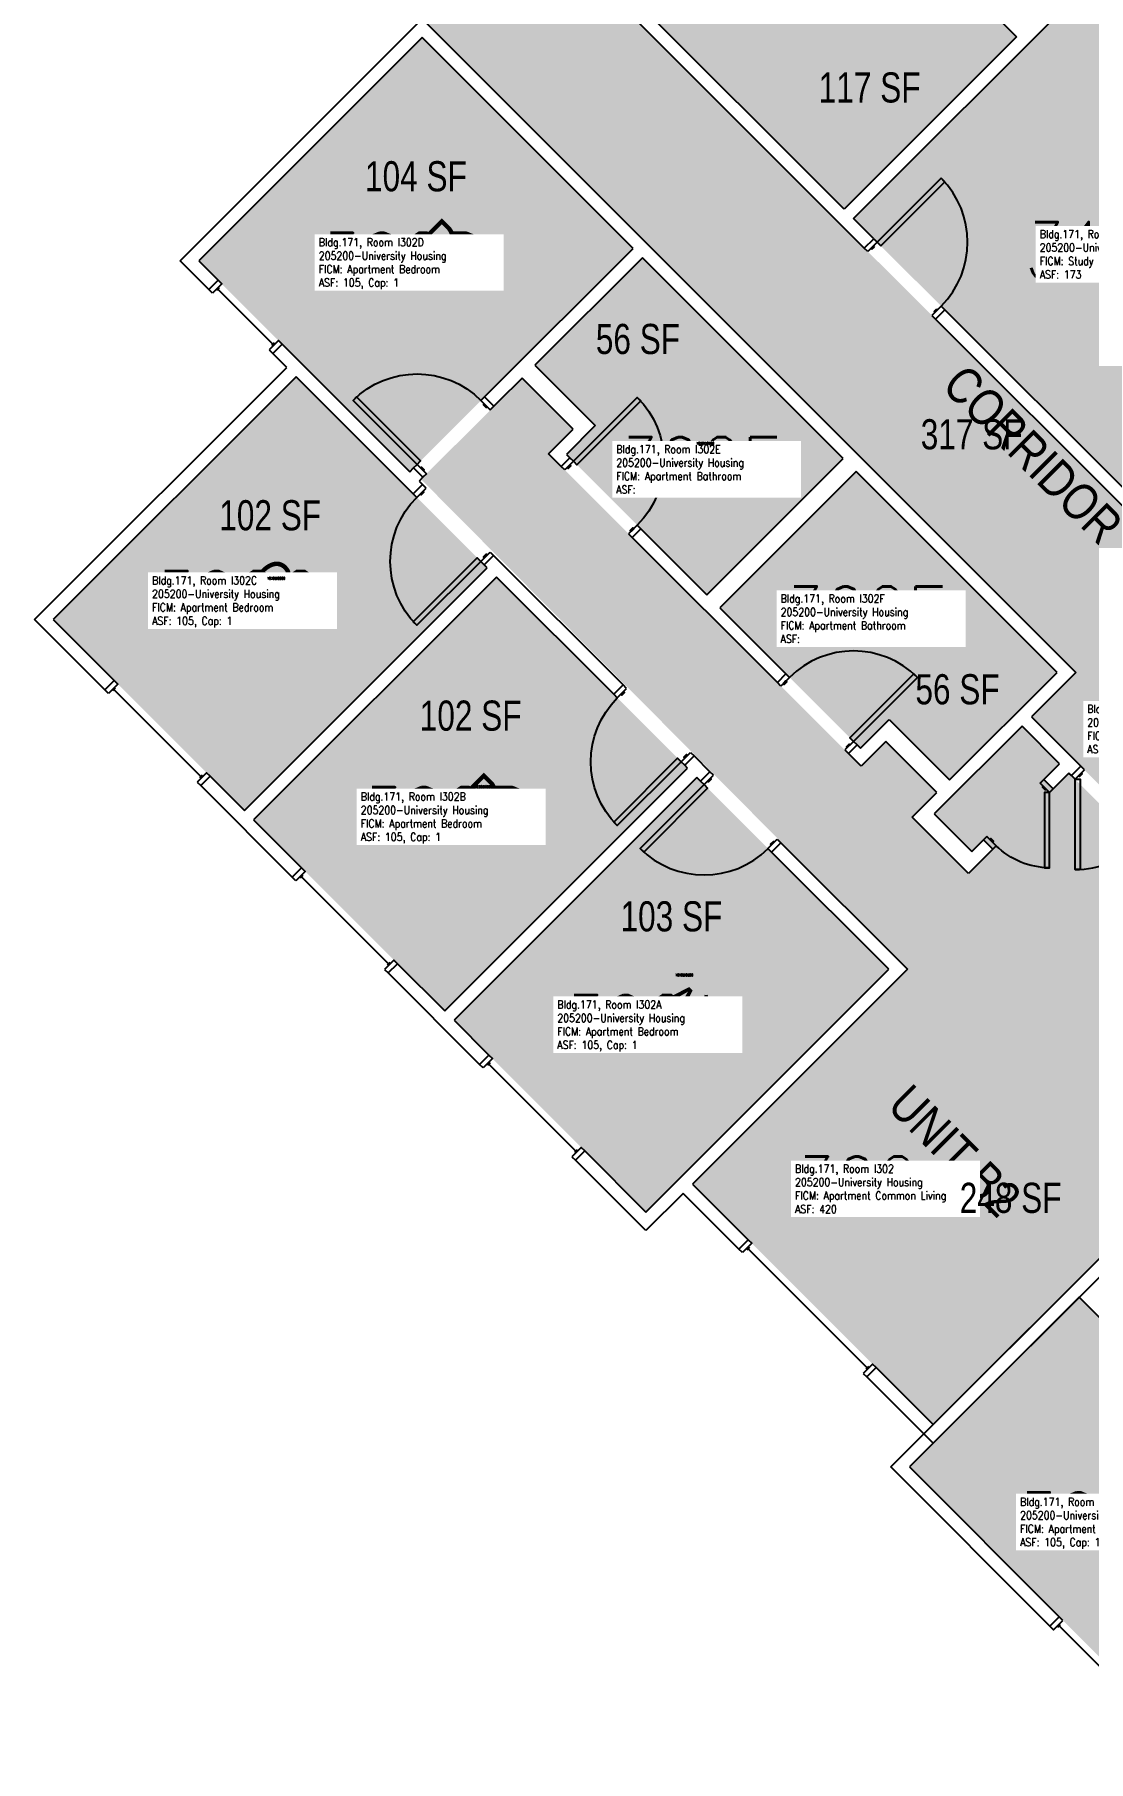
# Model space of a CAD drawing. Header units: inches. Extents: x 79 to 1966, y -19 to 1892.
# Drawn here: x 237 to 657, y 81 to 769 of the extents above; entities that cross this region are included whole.
import ezdxf
from ezdxf.enums import TextEntityAlignment as Align

# ---------------------------------------------------------------- set-up
doc = ezdxf.new("R2010")
doc.units = ezdxf.units.IN
doc.header["$LTSCALE"] = 48
doc.header["$MEASUREMENT"] = 0
for name, color, linetype in [('A-AREA-IDEN', 1, 'Continuous'), ('A-DOOR', 2, 'Continuous'), ('A-GLZ', 1, 'Continuous'), ('A-IDEN-RNUM', 7, 'Continuous'), ('A-IDEN-SNUM', 4, 'Continuous'), ('A-IDEN-VNUM', 4, 'Continuous'), ('A-WALL', 5, 'Continuous'), ('AREA-TEXT', 3, 'Continuous'), ('Rooms-Category-Color', 7, 'Continuous'), ('Rooms-College-Color', 7, 'Continuous'), ('Rooms-Department-Color', 7, 'Continuous'), ('Rooms-Division-Color', 7, 'Continuous'), ('Rooms-Information', 7, 'Continuous')]:
    doc.layers.add(name, color=color, linetype=linetype)
doc.styles.add('AREA', font='arial.ttf', dxfattribs={"width": 0.75, "height": 12})
doc.styles.add('ROOMSNUMBER', font='txt.shx', dxfattribs={"height": 0.03})
doc.styles.add('ROOMVNUMBER', font='simplex.shx', dxfattribs={"width": 0.85})
doc.styles.get("Standard").update_dxf_attribs({"font": 'ARIALN.TTF'})

msp = doc.modelspace()

# ---------------------------------------------------------------- hatches: boundary and pattern name
h = msp.add_hatch()
h.set_pattern_fill('ANSI31', color=256, style=0)
h.set_pattern_definition([(270, (-110.46071, 356.47869), (-0.125, 2e-16), [])])
h.paths.add_polyline_path([(536.84, 535.01), (578.37, 493.48), (584.88, 499.99), (543.35, 541.52)], flags=9)
at = {"layer": 'Rooms-Category-Color', "true_color": 0xadadad}
msp.add_hatch(color=253, dxfattribs=at).paths.add_polyline_path([(417.54, 849.94), (467.31, 849.34), (467.31, 784.34), (696.93, 554.72), (757.12, 614.92), (797.08, 574.97), (736.88, 514.77), (835.7, 415.95), (793.27, 373.53), (710.27, 456.54), (692.59, 438.86), (634.38, 497.07), (652.05, 514.75), (357.57, 809.24)])
at = {"layer": 'Rooms-Category-Color', "true_color": 0xe3c5e1}
msp.add_hatch(color=254, dxfattribs=at).paths.add_polyline_path([(472.56, 849.34), (472.56, 786.52), (559.84, 699.24), (628.44, 767.84), (617.66, 778.62), (642.58, 803.55), (596.79, 849.34)])
at = {"layer": 'Rooms-Category-Color', "true_color": 0x728ef3}
for points in [[(563.55, 695.53), (696.49, 562.59), (790.01, 656.12), (657.08, 789.05)], [(391.82, 767.55), (302.9, 678.64), (386.87, 594.68), (475.78, 683.59)], [(449.28, 601.56), (505.23, 545.61), (559.5, 599.88), (479.51, 679.87), (436.72, 637.1), (460.76, 613.06)], [(321.02, 459.71), (244.91, 535.81), (341.61, 632.51), (417.71, 556.39), (321.34, 460.01)], [(431.59, 631.98), (451.92, 611.65), (442.11, 601.84), (566.58, 477.36), (576.39, 487.17), (596.72, 466.84), (586.91, 457.03), (609.33, 434.62), (619, 444.29), (615.28, 448), (610.74, 443.46), (595.75, 458.45), (630.66, 493.36), (645.65, 478.37), (639.32, 472.04), (643.04, 468.33), (649.37, 474.66), (692.59, 431.44), (618.25, 357.1), (677.75, 297.6), (595.28, 215.14), (499.47, 310.95), (585.03, 396.51), (391.33, 591.71), (431.75, 631.82)], [(564.63, 594.74), (644.63, 514.75), (601.85, 471.97), (577.81, 496.01), (566.32, 484.52), (510.36, 540.48)], [(324.73, 455.99), (400.83, 379.89), (497.53, 476.57), (421.43, 552.69), (325.05, 456.3)], [(404.54, 376.18), (480.91, 299.81), (577.61, 396.51), (501.24, 472.88), (404.86, 376.48)], [(667.85, 307.5), (678.19, 317.84), (688.09, 307.94), (769.76, 389.61), (710.27, 449.11), (618.25, 357.1)], [(653.44, 265.87), (585.83, 198.25), (703.12, 80.96), (770.74, 148.58)]]:
    msp.add_hatch(color=171, dxfattribs=at).paths.add_polyline_path(points)
at = {"layer": 'Rooms-College-Color', "true_color": 0xadadad}
for points in [[(417.54, 849.94), (467.31, 849.34), (467.31, 784.34), (696.93, 554.72), (757.12, 614.92), (797.08, 574.97), (736.88, 514.77), (835.7, 415.95), (793.27, 373.53), (710.27, 456.54), (692.59, 438.86), (634.38, 497.07), (652.05, 514.75), (357.57, 809.24)], [(472.56, 849.34), (472.56, 786.52), (559.84, 699.24), (628.44, 767.84), (617.66, 778.62), (642.58, 803.55), (596.79, 849.34)], [(563.55, 695.53), (696.49, 562.59), (790.01, 656.12), (657.08, 789.05)], [(391.82, 767.55), (302.9, 678.64), (386.87, 594.68), (475.78, 683.59)], [(449.28, 601.56), (505.23, 545.61), (559.5, 599.88), (479.51, 679.87), (436.72, 637.1), (460.76, 613.06)], [(321.02, 459.71), (244.91, 535.81), (341.61, 632.51), (417.71, 556.39), (321.34, 460.01)], [(431.59, 631.98), (451.92, 611.65), (442.11, 601.84), (566.58, 477.36), (576.39, 487.17), (596.72, 466.84), (586.91, 457.03), (609.33, 434.62), (619, 444.29), (615.28, 448), (610.74, 443.46), (595.75, 458.45), (630.66, 493.36), (645.65, 478.37), (639.32, 472.04), (643.04, 468.33), (649.37, 474.66), (692.59, 431.44), (618.25, 357.1), (677.75, 297.6), (595.28, 215.14), (499.47, 310.95), (585.03, 396.51), (391.33, 591.71), (431.75, 631.82)], [(564.63, 594.74), (644.63, 514.75), (601.85, 471.97), (577.81, 496.01), (566.32, 484.52), (510.36, 540.48)], [(324.73, 455.99), (400.83, 379.89), (497.53, 476.57), (421.43, 552.69), (325.05, 456.3)], [(404.54, 376.18), (480.91, 299.81), (577.61, 396.51), (501.24, 472.88), (404.86, 376.48)], [(667.85, 307.5), (678.19, 317.84), (688.09, 307.94), (769.76, 389.61), (710.27, 449.11), (618.25, 357.1)], [(653.44, 265.87), (585.83, 198.25), (703.12, 80.96), (770.74, 148.58)]]:
    msp.add_hatch(color=253, dxfattribs=at).paths.add_polyline_path(points)
at = {"layer": 'Rooms-Department-Color', "true_color": 0xacacac}
msp.add_hatch(color=253, dxfattribs=at).paths.add_polyline_path([(417.54, 849.94), (467.31, 849.34), (467.31, 784.34), (696.93, 554.72), (757.12, 614.92), (797.08, 574.97), (736.88, 514.77), (835.7, 415.95), (793.27, 373.53), (710.27, 456.54), (692.59, 438.86), (634.38, 497.07), (652.05, 514.75), (357.57, 809.24)])
at = {"layer": 'Rooms-Department-Color', "true_color": 0x604aed}
for points in [[(472.56, 849.34), (472.56, 786.52), (559.84, 699.24), (628.44, 767.84), (617.66, 778.62), (642.58, 803.55), (596.79, 849.34)], [(563.55, 695.53), (696.49, 562.59), (790.01, 656.12), (657.08, 789.05)], [(391.82, 767.55), (302.9, 678.64), (386.87, 594.68), (475.78, 683.59)], [(449.28, 601.56), (505.23, 545.61), (559.5, 599.88), (479.51, 679.87), (436.72, 637.1), (460.76, 613.06)], [(321.02, 459.71), (244.91, 535.81), (341.61, 632.51), (417.71, 556.39), (321.34, 460.01)], [(431.59, 631.98), (451.92, 611.65), (442.11, 601.84), (566.58, 477.36), (576.39, 487.17), (596.72, 466.84), (586.91, 457.03), (609.33, 434.62), (619, 444.29), (615.28, 448), (610.74, 443.46), (595.75, 458.45), (630.66, 493.36), (645.65, 478.37), (639.32, 472.04), (643.04, 468.33), (649.37, 474.66), (692.59, 431.44), (618.25, 357.1), (677.75, 297.6), (595.28, 215.14), (499.47, 310.95), (585.03, 396.51), (391.33, 591.71), (431.75, 631.82)], [(564.63, 594.74), (644.63, 514.75), (601.85, 471.97), (577.81, 496.01), (566.32, 484.52), (510.36, 540.48)], [(324.73, 455.99), (400.83, 379.89), (497.53, 476.57), (421.43, 552.69), (325.05, 456.3)], [(404.54, 376.18), (480.91, 299.81), (577.61, 396.51), (501.24, 472.88), (404.86, 376.48)], [(667.85, 307.5), (678.19, 317.84), (688.09, 307.94), (769.76, 389.61), (710.27, 449.11), (618.25, 357.1)], [(653.44, 265.87), (585.83, 198.25), (703.12, 80.96), (770.74, 148.58)]]:
    msp.add_hatch(color=173, dxfattribs=at).paths.add_polyline_path(points)
at = {"layer": 'Rooms-Division-Color', "true_color": 0xadadad}
msp.add_hatch(color=253, dxfattribs=at).paths.add_polyline_path([(417.54, 849.94), (467.31, 849.34), (467.31, 784.34), (696.93, 554.72), (757.12, 614.92), (797.08, 574.97), (736.88, 514.77), (835.7, 415.95), (793.27, 373.53), (710.27, 456.54), (692.59, 438.86), (634.38, 497.07), (652.05, 514.75), (357.57, 809.24)])
at = {"layer": 'Rooms-Division-Color', "true_color": 0x604aed}
for points in [[(472.56, 849.34), (472.56, 786.52), (559.84, 699.24), (628.44, 767.84), (617.66, 778.62), (642.58, 803.55), (596.79, 849.34)], [(563.55, 695.53), (696.49, 562.59), (790.01, 656.12), (657.08, 789.05)], [(391.82, 767.55), (302.9, 678.64), (386.87, 594.68), (475.78, 683.59)], [(449.28, 601.56), (505.23, 545.61), (559.5, 599.88), (479.51, 679.87), (436.72, 637.1), (460.76, 613.06)], [(321.02, 459.71), (244.91, 535.81), (341.61, 632.51), (417.71, 556.39), (321.34, 460.01)], [(431.59, 631.98), (451.92, 611.65), (442.11, 601.84), (566.58, 477.36), (576.39, 487.17), (596.72, 466.84), (586.91, 457.03), (609.33, 434.62), (619, 444.29), (615.28, 448), (610.74, 443.46), (595.75, 458.45), (630.66, 493.36), (645.65, 478.37), (639.32, 472.04), (643.04, 468.33), (649.37, 474.66), (692.59, 431.44), (618.25, 357.1), (677.75, 297.6), (595.28, 215.14), (499.47, 310.95), (585.03, 396.51), (391.33, 591.71), (431.75, 631.82)], [(564.63, 594.74), (644.63, 514.75), (601.85, 471.97), (577.81, 496.01), (566.32, 484.52), (510.36, 540.48)], [(324.73, 455.99), (400.83, 379.89), (497.53, 476.57), (421.43, 552.69), (325.05, 456.3)], [(404.54, 376.18), (480.91, 299.81), (577.61, 396.51), (501.24, 472.88), (404.86, 376.48)], [(667.85, 307.5), (678.19, 317.84), (688.09, 307.94), (769.76, 389.61), (710.27, 449.11), (618.25, 357.1)], [(653.44, 265.87), (585.83, 198.25), (703.12, 80.96), (770.74, 148.58)]]:
    msp.add_hatch(color=173, dxfattribs=at).paths.add_polyline_path(points)

# ---------------------------------------------------------------- linework, layer by layer
at = {"layer": 'A-DOOR'}
for p, q in [((598.47, 711.53), (573.01, 686.07)), ((574.42, 684.66), (599.88, 710.11)), ((599.88, 710.11), (598.47, 711.53)), ((567.88, 683.77), (571.6, 687.48)), ((569.3, 682.36), (567.88, 683.77)), ((573.01, 686.07), (569.3, 682.36)), ((571.6, 684.66), (570.54, 683.6)), ((570.54, 683.6), (570.89, 683.24)), ((570.89, 683.24), (571.95, 684.3)), ((571.6, 687.48), (573.01, 686.07)), ((571.95, 684.3), (571.6, 684.66)), ((573.01, 686.07), (574.42, 684.66)), ((598.47, 660.61), (594.75, 656.9)), ((599.88, 659.2), (598.47, 660.61)), ((594.75, 656.9), (596.17, 655.49)), ((595.64, 658.49), (596.7, 659.55)), ((595.99, 658.14), (595.64, 658.49)), ((597.05, 659.2), (595.99, 658.14)), ((596.17, 655.49), (599.88, 659.2)), ((596.7, 659.55), (597.05, 659.2))]:
    msp.add_line(p, q, dxfattribs=at)
for points in [[(389.78, 597.59), (391.19, 599.01), (365.74, 624.46), (364.32, 623.05)], [(418.95, 619.33), (420.36, 620.75), (416.65, 624.46), (415.24, 623.05)], [(417.71, 620.57), (417.36, 620.22), (416.3, 621.28), (416.65, 621.63)], [(452.02, 598.82), (453.43, 597.4), (478.89, 622.86), (477.47, 624.27)], [(448.57, 595.37), (447.16, 596.79), (450.6, 600.23), (452.02, 598.82)], [(393.49, 593.88), (392.08, 592.46), (388.37, 596.18), (389.78, 597.59)], [(392.26, 595.12), (392.61, 595.47), (391.55, 596.53), (391.19, 596.18)], [(449.54, 596.34), (449.9, 595.99), (450.96, 597.05), (450.6, 597.4)], [(393.41, 588.14), (391.99, 589.55), (388.28, 585.84), (389.69, 584.42)], [(392.17, 586.9), (392.52, 586.54), (391.46, 585.48), (391.11, 585.84)], [(474.03, 569.92), (475.44, 568.5), (478.89, 571.95), (477.47, 573.36)], [(475, 570.89), (474.65, 571.24), (475.71, 572.3), (476.06, 571.95)], [(415.15, 558.97), (413.74, 560.38), (388.28, 534.93), (389.69, 533.51)], [(418.86, 562.68), (420.28, 561.27), (416.56, 557.55), (415.15, 558.97)], [(417.62, 561.44), (417.27, 561.8), (416.21, 560.73), (416.56, 560.38)], [(473.22, 508.32), (471.81, 509.73), (468.09, 506.02), (469.51, 504.61)], [(534.66, 509.28), (533.25, 510.7), (536.69, 514.14), (538.11, 512.73)], [(535.63, 510.25), (535.99, 509.9), (537.05, 510.96), (536.69, 511.31)], [(563.57, 487.27), (562.15, 488.69), (587.61, 514.14), (589.02, 512.73)], [(471.98, 507.08), (472.34, 506.73), (471.28, 505.67), (470.92, 506.02)], [(498.68, 482.86), (500.09, 481.45), (496.38, 477.74), (494.96, 479.15)], [(497.44, 481.63), (497.09, 481.98), (496.02, 480.92), (496.38, 480.57)], [(560.12, 483.83), (561.53, 482.41), (564.98, 485.86), (563.57, 487.27)], [(561.09, 484.8), (560.74, 485.15), (561.8, 486.21), (562.15, 485.86)], [(494.96, 479.15), (493.55, 480.57), (468.09, 455.11), (469.51, 453.7)], [(507.78, 473.76), (506.37, 475.17), (502.65, 471.46), (504.07, 470.05)], [(655.54, 475.9), (654.13, 477.32), (650.42, 473.61), (651.83, 472.19)], [(654.31, 474.67), (654.66, 474.31), (653.6, 473.25), (653.25, 473.61)], [(504.07, 470.05), (505.48, 468.63), (480.03, 443.18), (478.61, 444.59)], [(506.54, 472.52), (506.9, 472.17), (505.84, 471.11), (505.48, 471.46)], [(637.91, 470.63), (639.32, 472.04), (643.04, 468.33), (641.62, 466.91)], [(639.15, 469.39), (638.79, 469.04), (639.85, 467.97), (640.21, 468.33)], [(651.83, 472.19), (653.83, 472.19), (653.83, 436.19), (651.83, 436.19)], [(641.62, 466.91), (639.62, 466.91), (639.62, 436.91), (641.62, 436.91)], [(533.24, 448.3), (534.65, 446.89), (530.94, 443.18), (529.52, 444.59)], [(532, 447.07), (531.65, 447.42), (530.58, 446.36), (530.94, 446.01)], [(616.7, 449.41), (615.28, 448), (619, 444.29), (620.41, 445.7)], [(617.93, 448.18), (618.29, 448.53), (619.35, 447.47), (619, 447.12)]]:
    msp.add_lwpolyline(points, close=True, dxfattribs=at)
for centre, start, end in [((573.01, 686.07), 315, 45), ((563.57, 487.27), 45, 135), ((504.07, 470.05), 225, 315), ((651.83, 472.19), 270, 315)]:
    msp.add_arc(centre, 36, start, end, dxfattribs=at)
at = {"layer": 'A-DOOR', "extrusion": (0, 0, -1)}
for centre, radius, start, end in [((-389.78, 597.59), 36, 45, 135), ((-452.02, 598.82), 36, 135, 225), ((-415.15, 558.97), 36, 315, 45), ((-494.96, 479.15), 36, 315, 45), ((-641.62, 466.91), 30, 270, 315)]:
    msp.add_arc(centre, radius, start, end, dxfattribs=at)
at = {"layer": 'A-GLZ'}
for p, q in [((311.03, 667.86), (309.97, 666.8)), ((332.42, 645.41), (310.5, 667.33)), ((332.95, 645.94), (331.89, 644.88)), ((269.64, 508.43), (268.58, 507.37)), ((303.76, 473.25), (269.11, 507.9)), ((304.29, 473.78), (303.23, 472.72)), ((344.26, 433.81), (343.2, 432.75)), ((378.38, 398.63), (343.73, 433.28)), ((378.91, 399.16), (377.85, 398.1)), ((418.84, 359.23), (417.78, 358.17)), ((452.96, 324.05), (418.31, 358.7)), ((453.49, 324.58), (452.43, 323.52)), ((522.11, 285.66), (521.05, 284.6)), ((568.95, 237.76), (521.58, 285.13)), ((569.48, 238.29), (568.42, 237.23)), ((644.9, 134.41), (645.96, 135.47)), ((645.43, 134.94), (680.07, 100.3))]:
    msp.add_line(p, q, dxfattribs=at)
for points in [[(308.29, 665.82), (306.88, 667.24), (310.59, 670.95), (312.01, 669.54)], [(330.92, 643.2), (332.33, 641.78), (336.05, 645.49), (334.63, 646.91)], [(266.9, 506.39), (265.49, 507.81), (269.2, 511.52), (270.62, 510.11)], [(302.26, 471.04), (303.67, 469.62), (307.39, 473.34), (305.97, 474.75)], [(341.52, 431.78), (340.11, 433.19), (343.82, 436.9), (345.23, 435.49)], [(376.88, 396.42), (378.29, 395.01), (382, 398.72), (380.59, 400.13)], [(416.1, 357.2), (414.69, 358.61), (418.4, 362.32), (419.81, 360.91)], [(451.46, 321.84), (452.87, 320.43), (456.58, 324.14), (455.17, 325.55)], [(519.37, 283.63), (517.95, 285.05), (521.66, 288.76), (523.08, 287.34)], [(567.45, 235.55), (568.86, 234.13), (572.58, 237.85), (571.16, 239.26)], [(646.93, 137.15), (645.51, 138.57), (641.8, 134.85), (643.22, 133.44)]]:
    msp.add_lwpolyline(points, close=True, dxfattribs=at)
at = {"layer": 'A-WALL'}
for p, q in [((467.31, 784.34), (567.88, 683.77)), ((559.84, 699.24), (472.56, 786.52)), ((563.55, 695.53), (657.08, 789.05)), ((617.66, 778.62), (628.44, 767.84)), ((295.47, 678.64), (391.81, 774.99)), ((391.81, 774.99), (482.77, 684.04)), ((391.81, 767.56), (302.9, 678.64)), ((475.78, 683.59), (391.81, 767.56)), ((628.44, 767.84), (559.84, 699.24)), ((571.6, 687.48), (563.55, 695.53)), ((418.51, 626.32), (475.78, 683.59)), ((482.77, 684.04), (652.05, 514.75)), ((567.88, 683.77), (571.6, 687.48)), ((306.88, 667.24), (295.47, 678.64)), ((302.9, 678.64), (310.59, 670.95)), ((479.5, 679.88), (436.72, 637.1)), ((559.5, 599.88), (479.5, 679.88)), ((310.59, 670.95), (306.88, 667.24)), ((599.88, 659.2), (596.17, 655.49)), ((596.17, 655.49), (696.93, 554.72)), ((696.93, 562.15), (599.88, 659.2)), ((332.33, 641.78), (336.05, 645.49)), ((337.9, 636.22), (332.33, 641.78)), ((336.05, 645.49), (342.05, 639.49)), ((237.49, 535.81), (337.9, 636.22)), ((342.05, 639.49), (386.87, 594.68)), ((436.72, 637.1), (460.76, 613.06)), ((341.61, 632.51), (244.91, 535.81)), ((388.28, 585.84), (341.61, 632.51)), ((416.65, 624.46), (418.51, 626.32)), ((431.59, 631.98), (422.22, 622.61)), ((451.92, 611.65), (431.59, 631.98)), ((420.36, 620.75), (416.65, 624.46)), ((422.22, 622.61), (420.36, 620.75)), ((460.76, 613.06), (449.27, 601.57)), ((442.11, 601.84), (451.92, 611.65)), ((447.16, 596.79), (442.11, 601.84)), ((450.6, 600.23), (447.16, 596.79)), ((449.27, 601.57), (450.6, 600.23)), ((505.23, 545.61), (559.5, 599.88)), ((386.87, 594.68), (388.37, 596.18)), ((388.37, 596.18), (392.08, 592.46)), ((392.08, 592.46), (390.58, 590.96)), ((564.63, 594.75), (510.36, 540.48)), ((644.63, 514.75), (564.63, 594.75)), ((391.99, 589.55), (388.28, 585.84)), ((390.58, 590.96), (391.99, 589.55)), ((475.44, 568.5), (478.89, 571.95)), ((478.89, 571.95), (505.23, 545.61)), ((533.25, 510.7), (475.44, 568.5)), ((416.56, 557.55), (420.28, 561.27)), ((417.71, 556.4), (416.56, 557.55)), ((420.28, 561.27), (471.81, 509.73)), ((321.02, 459.71), (417.71, 556.4)), ((421.43, 552.69), (324.73, 455.99)), ((468.09, 506.02), (421.43, 552.69)), ((510.36, 540.48), (536.69, 514.14)), ((265.49, 507.81), (237.49, 535.81)), ((244.91, 535.81), (269.2, 511.52)), ((269.2, 511.52), (265.49, 507.81)), ((471.81, 509.73), (468.09, 506.02)), ((536.69, 514.14), (533.25, 510.7)), ((601.85, 471.97), (644.63, 514.75)), ((652.05, 514.75), (634.38, 497.07)), ((566.32, 484.52), (577.81, 496.01)), ((577.81, 496.01), (601.85, 471.97)), ((634.38, 497.07), (654.13, 477.32)), ((630.66, 493.36), (595.75, 458.45)), ((645.65, 478.37), (630.66, 493.36)), ((561.53, 482.41), (564.98, 485.86)), ((566.58, 477.36), (561.53, 482.41)), ((564.98, 485.86), (566.32, 484.52)), ((576.39, 487.17), (566.58, 477.36)), ((596.72, 466.84), (576.39, 487.17)), ((400.83, 379.89), (497.53, 476.59)), ((496.38, 477.74), (500.09, 481.45)), ((497.53, 476.59), (496.38, 477.74)), ((500.09, 481.45), (506.37, 475.17)), ((506.37, 475.17), (502.65, 471.46)), ((639.32, 472.04), (645.65, 478.37)), ((649.37, 474.66), (643.04, 468.33)), ((650.42, 473.61), (649.37, 474.66)), ((654.13, 477.32), (650.42, 473.61)), ((303.67, 469.62), (307.39, 473.34)), ((340.11, 433.19), (303.67, 469.62)), ((307.39, 473.34), (321.02, 459.71)), ((501.24, 472.88), (404.54, 376.18)), ((502.65, 471.46), (501.24, 472.88)), ((643.04, 468.33), (639.32, 472.04)), ((586.91, 457.03), (596.72, 466.84)), ((324.73, 455.99), (343.82, 436.9)), ((609.33, 434.62), (586.91, 457.03)), ((595.75, 458.45), (610.74, 443.46)), ((610.74, 443.46), (615.28, 448)), ((615.28, 448), (619, 444.29)), ((530.94, 443.18), (534.65, 446.89)), ((577.61, 396.51), (530.94, 443.18)), ((534.65, 446.89), (585.03, 396.51)), ((619, 444.29), (609.33, 434.62)), ((343.82, 436.9), (340.11, 433.19)), ((378.29, 395.01), (382, 398.72)), ((414.69, 358.61), (378.29, 395.01)), ((382, 398.72), (400.83, 379.89)), ((480.91, 299.81), (577.61, 396.51)), ((585.03, 396.51), (499.47, 310.95)), ((578.4, 198.25), (773.48, 393.33)), ((777.19, 389.61), (595.28, 207.71)), ((404.54, 376.18), (418.4, 362.32)), ((418.4, 362.32), (414.69, 358.61)), ((452.87, 320.43), (456.58, 324.14)), ((456.58, 324.14), (480.91, 299.81)), ((480.91, 292.39), (452.87, 320.43)), ((499.47, 310.95), (521.66, 288.76)), ((495.76, 307.24), (480.91, 292.39)), ((517.95, 285.05), (495.76, 307.24)), ((595.28, 215.14), (677.75, 297.6)), ((521.66, 288.76), (517.95, 285.05)), ((653.44, 265.87), (585.83, 198.25)), ((741.52, 177.8), (653.44, 265.87)), ((568.86, 234.13), (572.58, 237.85)), ((595.28, 207.71), (568.86, 234.13)), ((572.58, 237.85), (595.28, 215.14)), ((641.8, 134.85), (578.4, 198.25)), ((585.83, 198.25), (645.51, 138.57)), ((645.51, 138.57), (641.8, 134.85))]:
    msp.add_line(p, q, dxfattribs=at)

# ---------------------------------------------------------------- texts
at = {"layer": 'A-AREA-IDEN'}
for s, p in [('CORRIDOR', (629.96, 596.45)), ('UNIT B2', (598.82, 319.11))]:
    msp.add_text(s, height=14.4, rotation=315, dxfattribs=at).set_placement(p, align=Align.CENTER)
at = {"layer": 'A-AREA-IDEN', "char_height": 16, "width": 1, "attachment_point": 1, "rotation": 315.02341}
for s, insert in [('{\\C1;D}', (398.6, 696.7)), ('{\\C1;C}', (332.69, 562)), ('{\\C1;B}', (415.31, 475.91)), ('{\\C1;A}', (494.49, 393.08))]:
    msp.add_mtext(s, dxfattribs=dict(at, insert=insert))
at = {"layer": 'A-IDEN-RNUM', "style": 'ROOMSNUMBER', "width": 0.85}
for s, p in [('0302-D0', (393.7, 677.8)), ('0302-E0', (504.54, 605.99)), ('0302-C0', (333.66, 552.21)), ('0302-F0', (571.44, 543.88)), ('0302-B0', (416.33, 469.13)), ('0302-A0', (496.12, 394.21)), ('0302-00', (565.08, 311.08))]:
    msp.add_text(s, height=1, dxfattribs=at).set_placement(p, align=Align.MIDDLE_CENTER)
at = {"layer": 'A-IDEN-SNUM', "style": 'ROOMSNUMBER', "width": 0.85}
for s, p in [('1710I302D0', (393.7, 677.8)), ('1710I302E0', (504.54, 605.99)), ('1710I302C0', (333.66, 552.21)), ('1710I302F0', (571.44, 543.88)), ('1710I302B0', (416.33, 469.13)), ('1710I302A0', (496.12, 394.21)), ('1710I30200', (565.08, 311.08))]:
    msp.add_text(s, height=1, dxfattribs=at).set_placement(p, align=Align.MIDDLE_CENTER)
at = {"layer": 'A-IDEN-VNUM', "style": 'ROOMVNUMBER', "width": 0.85}
for s, p in [('302D', (384.36, 678.56)), ('311', (656.38, 682.87)), ('302E', (502.36, 597.2)), ('302C', (318.46, 543.86)), ('302F', (567.8, 537.72)), ('302B', (401.08, 457.77)), ('302A', (480.25, 374.94)), ('302', (564.88, 310.63)), ('301D', (661.78, 176.86))]:
    msp.add_text(s, height=22.5, dxfattribs=at).set_placement(p, align=Align.MIDDLE_CENTER)
at = {"layer": 'AREA-TEXT', "style": 'AREA', "width": 0.75}
for s, p in [('117 SF', (570, 747.72)), ('104 SF', (389.34, 712.35)), ('56 SF', (477.74, 647.54)), ('317 SF', (610.61, 609.58)), ('102 SF', (331.31, 577.33)), ('56 SF', (604.99, 508.02)), ('102 SF', (411.13, 497.52)), ('103 SF', (491.08, 417.57)), ('248 SF', (626.13, 305.46))]:
    msp.add_text(s, height=12, dxfattribs=at).set_placement(p, align=Align.MIDDLE_CENTER)

# ---------------------------------------------------------------- next in the draw order: texts
at = {"layer": 'Rooms-Information', "char_height": 3.2143, "width": 72, "attachment_point": 7, "style": 'ROOMVNUMBER', "bg_fill": 3, "box_fill_scale": 1.5, "bg_fill_color": 256, "bg_fill_true_color": 13158600, "bg_fill_transparency": 0}
for s, insert in [('Bldg.171, Room I302D^M^J205200-University Housing^M^JFICM: Apartment Bedroom^M^JASF: 105, Cap: 1', (350.67, 667.31)), ('Bldg.171, Room I311^M^J205200-University Housing^M^JFICM: Study Lounge^M^JASF: 173', (637.71, 671.62)), ('Bldg.171, Room I302E^M^J205200-University Housing^M^JFICM: Apartment Bathroom^M^JASF: ', (469.12, 585.95)), ('Bldg.171, Room I302C^M^J205200-University Housing^M^JFICM: Apartment Bedroom^M^JASF: 105, Cap: 1', (284.3, 532.61)), ('Bldg.171, Room I302F^M^J205200-University Housing^M^JFICM: Apartment Bathroom^M^JASF: ', (534.56, 526.47)), ('Bldg.171, Room I310A^M^J205200-University Housing^M^JFICM: Corridor / Circulation^M^JASF: ', (656.64, 482.5)), ('Bldg.171, Room I302B^M^J205200-University Housing^M^JFICM: Apartment Bedroom^M^JASF: 105, Cap: 1', (367.38, 446.52)), ('Bldg.171, Room I302A^M^J205200-University Housing^M^JFICM: Apartment Bedroom^M^JASF: 105, Cap: 1', (445.64, 363.69)), ('Bldg.171, Room I302^M^J205200-University Housing^M^JFICM: Apartment Common Living^M^JASF: 420', (540.29, 299.38)), ('Bldg.171, Room I301D^M^J205200-University Housing^M^JFICM: Apartment Bedroom^M^JASF: 105, Cap: 1', (629.91, 165.61))]:
    msp.add_mtext(s, dxfattribs=dict(at, insert=insert))

doc.saveas('drawing.dxf')
